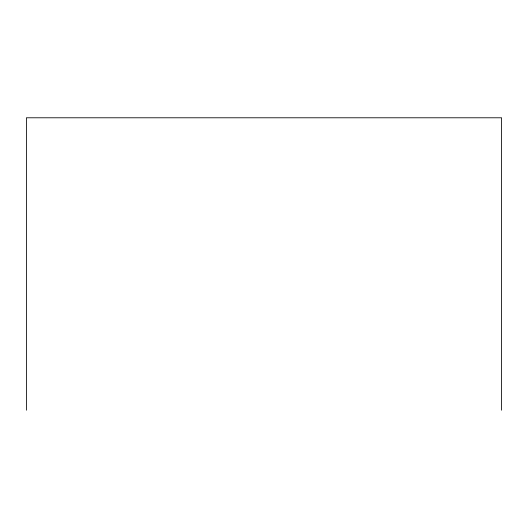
<?xml version="1.0" encoding="UTF-8"?>
<svg xmlns="http://www.w3.org/2000/svg" width="528" height="528" viewBox="0 0 528 528"><rect width="100%" height="100%" fill="white"/><g stroke="black" fill="none" stroke-linecap="round" stroke-linejoin="round"><path stroke-width="0.79" d="M501.6 410.216L501.6 117.784L26.4 117.784L26.4 410.216"/></g></svg>
